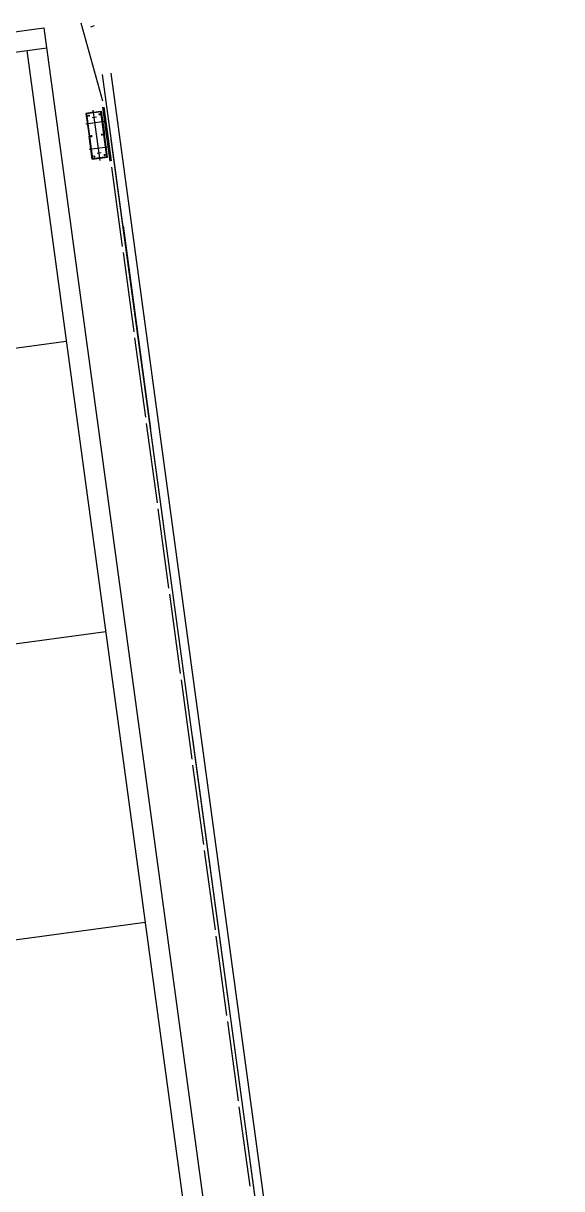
# Model space of a CAD drawing. Header units: metres. Extents: x 267365 to 277461, y 2088854 to 2108025.
# Drawn here: x 272984.9 to 273019.3, y 2094722.9 to 2094797.3 of the extents above; entities that cross this region are included whole.
import ezdxf

# ---------------------------------------------------------------- set-up
doc = ezdxf.new("R2010")
doc.units = ezdxf.units.M
doc.linetypes.add('DASHEDX2', pattern=[38.1, 25.4, -12.7])

msp = doc.modelspace()

# ---------------------------------------------------------------- linework, layer by layer
at = {"color": 30}
for p, q in [((272989.953, 2094792.353), (272988.581, 2094797.327)), ((272989.953, 2094792.353), (272988.581, 2094797.327)), ((272989.953, 2094792.353), (272988.581, 2094797.327)), ((272989.199, 2094797.093), (272989.44, 2094797.183)), ((272989.199, 2094797.093), (272989.44, 2094797.183)), ((272989.199, 2094797.093), (272989.44, 2094797.183)), ((272994.314, 2094761.927), (272989.944, 2094794.068)), ((272994.314, 2094761.927), (272989.944, 2094794.068)), ((272994.314, 2094761.927), (272989.944, 2094794.068)), ((273019.287, 2094582.322), (272990.49, 2094794.142)), ((273019.287, 2094582.322), (272990.49, 2094794.142)), ((273019.287, 2094582.322), (272990.49, 2094794.142)), ((272989.371, 2094791.644), (272988.879, 2094791.577)), ((272989.371, 2094791.644), (272988.879, 2094791.577)), ((272989.371, 2094791.644), (272988.879, 2094791.577)), ((272988.879, 2094791.577), (272989.079, 2094790.113)), ((272988.879, 2094791.577), (272989.079, 2094790.113)), ((272988.879, 2094791.577), (272989.079, 2094790.113)), ((272989.839, 2094791.666), (272988.915, 2094791.54)), ((272989.839, 2094791.666), (272988.915, 2094791.54)), ((272989.839, 2094791.666), (272988.915, 2094791.54)), ((272988.915, 2094791.54), (272989.304, 2094788.679)), ((272988.915, 2094791.54), (272989.304, 2094788.679)), ((272988.915, 2094791.54), (272989.304, 2094788.679)), ((272989.555, 2094791.627), (272989.199, 2094791.579)), ((272989.555, 2094791.627), (272989.199, 2094791.579)), ((272989.555, 2094791.627), (272989.199, 2094791.579)), ((272989.371, 2094791.644), (272989.863, 2094791.711)), ((272989.371, 2094791.644), (272989.863, 2094791.711)), ((272989.371, 2094791.644), (272989.863, 2094791.711)), ((272990.228, 2094788.805), (272989.839, 2094791.666)), ((272990.228, 2094788.805), (272989.839, 2094791.666)), ((272990.228, 2094788.805), (272989.839, 2094791.666)), ((272989.863, 2094791.711), (272990.063, 2094790.247)), ((272989.863, 2094791.711), (272990.063, 2094790.247)), ((272989.863, 2094791.711), (272990.063, 2094790.247)), ((272990.422, 2094788.52), (272989.954, 2094791.964)), ((272990.422, 2094788.52), (272989.954, 2094791.964)), ((272990.422, 2094788.52), (272989.954, 2094791.964)), ((272990.516, 2094788.535), (272990.048, 2094791.974)), ((272990.516, 2094788.535), (272990.048, 2094791.974)), ((272990.516, 2094788.535), (272990.048, 2094791.974)), ((272989.548, 2094791.333), (272989.282, 2094791.296)), ((272989.548, 2094791.333), (272989.282, 2094791.296)), ((272989.548, 2094791.333), (272989.282, 2094791.296)), ((272989.278, 2094788.649), (272989.079, 2094790.113)), ((272989.278, 2094788.649), (272989.079, 2094790.113)), ((272989.278, 2094788.649), (272989.079, 2094790.113)), ((272990.262, 2094788.783), (272990.063, 2094790.247)), ((272990.262, 2094788.783), (272990.063, 2094790.247)), ((272990.262, 2094788.783), (272990.063, 2094790.247)), ((272994.309, 2094761.926), (272990.504, 2094789.916)), ((272994.309, 2094761.926), (272990.504, 2094789.916)), ((272994.309, 2094761.926), (272990.504, 2094789.916)), ((272989.278, 2094788.649), (272990.262, 2094788.783)), ((272989.278, 2094788.649), (272990.262, 2094788.783)), ((272989.278, 2094788.649), (272990.262, 2094788.783)), ((272990.228, 2094788.805), (272989.304, 2094788.679)), ((272990.228, 2094788.805), (272989.304, 2094788.679)), ((272990.228, 2094788.805), (272989.304, 2094788.679)), ((272989.859, 2094789.059), (272989.592, 2094789.023)), ((272989.859, 2094789.059), (272989.592, 2094789.023)), ((272989.859, 2094789.059), (272989.592, 2094789.023)), ((272991.221, 2094783.079), (272990.532, 2094788.146)), ((272991.221, 2094783.079), (272990.532, 2094788.146)), ((272991.221, 2094783.079), (272990.532, 2094788.146)), ((272991.253, 2094784.404), (272993.016, 2094771.439)), ((272991.253, 2094784.404), (272993.016, 2094771.439)), ((272991.253, 2094784.404), (272993.016, 2094771.439)), ((272991.963, 2094777.623), (272991.274, 2094782.69)), ((272991.963, 2094777.623), (272991.274, 2094782.69)), ((272991.963, 2094777.623), (272991.274, 2094782.69)), ((272992.704, 2094772.167), (272992.015, 2094777.234)), ((272992.704, 2094772.167), (272992.015, 2094777.234)), ((272992.704, 2094772.167), (272992.015, 2094777.234)), ((272941.066, 2094770.71), (272987.624, 2094777.039)), ((272941.066, 2094770.71), (272987.624, 2094777.039)), ((272941.066, 2094770.71), (272987.624, 2094777.039)), ((272993.446, 2094766.711), (272992.757, 2094771.778)), ((272993.446, 2094766.711), (272992.757, 2094771.778)), ((272993.446, 2094766.711), (272992.757, 2094771.778)), ((272994.188, 2094761.255), (272993.499, 2094766.322)), ((272994.188, 2094761.255), (272993.499, 2094766.322)), ((272994.188, 2094761.255), (272993.499, 2094766.322)), ((273011.461, 2094635.765), (272994.309, 2094761.926)), ((273011.461, 2094635.765), (272994.309, 2094761.926)), ((273011.461, 2094635.765), (272994.309, 2094761.926)), ((272994.93, 2094755.799), (272994.241, 2094760.866)), ((272994.93, 2094755.799), (272994.241, 2094760.866)), ((272994.93, 2094755.799), (272994.241, 2094760.866)), ((272943.588, 2094752.159), (272990.146, 2094758.489)), ((272943.588, 2094752.159), (272990.146, 2094758.489)), ((272943.588, 2094752.159), (272990.146, 2094758.489)), ((272995.671, 2094750.343), (272994.982, 2094755.41)), ((272995.671, 2094750.343), (272994.982, 2094755.41)), ((272995.671, 2094750.343), (272994.982, 2094755.41)), ((273012.835, 2094625.657), (272995.684, 2094751.814)), ((273012.835, 2094625.657), (272995.684, 2094751.814)), ((273012.835, 2094625.657), (272995.684, 2094751.814)), ((272996.413, 2094744.887), (272995.724, 2094749.954)), ((272996.413, 2094744.887), (272995.724, 2094749.954)), ((272996.413, 2094744.887), (272995.724, 2094749.954)), ((272997.155, 2094739.431), (272996.466, 2094744.498)), ((272997.155, 2094739.431), (272996.466, 2094744.498)), ((272997.155, 2094739.431), (272996.466, 2094744.498)), ((272946.11, 2094733.609), (272992.668, 2094739.938)), ((272946.11, 2094733.609), (272992.668, 2094739.938)), ((272946.11, 2094733.609), (272992.668, 2094739.938)), ((272997.896, 2094733.975), (272997.208, 2094739.042)), ((272997.896, 2094733.975), (272997.208, 2094739.042)), ((272997.896, 2094733.975), (272997.208, 2094739.042)), ((272998.632, 2094728.518), (272997.943, 2094733.585)), ((272998.632, 2094728.518), (272997.943, 2094733.585)), ((272998.632, 2094728.518), (272997.943, 2094733.585)), ((272999.373, 2094723.062), (272998.685, 2094728.129)), ((272999.373, 2094723.062), (272998.685, 2094728.129)), ((272999.373, 2094723.062), (272998.685, 2094728.129))]:
    msp.add_line(p, q, dxfattribs=at)
at = {"color": 30, "ltscale": 100}
for p, q in [((272976.248, 2094795.683), (272986.202, 2094797.036)), ((272976.248, 2094795.683), (272986.202, 2094797.036)), ((272976.248, 2094795.683), (272986.202, 2094797.036)), ((272986.202, 2094797.036), (272996.636, 2094720.288)), ((272986.202, 2094797.036), (272996.636, 2094720.288)), ((272986.202, 2094797.036), (272996.636, 2094720.288)), ((272937.271, 2094789.087), (272986.375, 2094795.763)), ((272937.271, 2094789.087), (272986.375, 2094795.763)), ((272937.271, 2094789.087), (272986.375, 2094795.763)), ((272985.102, 2094795.59), (272995.19, 2094721.388)), ((272985.102, 2094795.59), (272995.19, 2094721.388)), ((272985.102, 2094795.59), (272995.19, 2094721.388))]:
    msp.add_line(p, q, dxfattribs=at)
at = {"color": 30, "linetype": 'DASHEDX2'}
for p, q in [((272989.007, 2094791.423), (272989.123, 2094791.438)), ((272989.007, 2094791.423), (272989.123, 2094791.438)), ((272989.007, 2094791.423), (272989.123, 2094791.438)), ((272989.058, 2094791.49), (272989.073, 2094791.375)), ((272989.058, 2094791.49), (272989.073, 2094791.375)), ((272989.058, 2094791.49), (272989.073, 2094791.375)), ((272989.792, 2094788.556), (272989.352, 2094791.79)), ((272989.792, 2094788.556), (272989.352, 2094791.79)), ((272989.792, 2094788.556), (272989.352, 2094791.79)), ((272989.796, 2094791.526), (272989.68, 2094791.511)), ((272989.796, 2094791.526), (272989.68, 2094791.511)), ((272989.796, 2094791.526), (272989.68, 2094791.511)), ((272989.73, 2094791.578), (272989.745, 2094791.463)), ((272989.73, 2094791.578), (272989.745, 2094791.463)), ((272989.73, 2094791.578), (272989.745, 2094791.463)), ((272988.865, 2094790.918), (272990.07, 2094791.082)), ((272988.865, 2094790.918), (272990.07, 2094791.082)), ((272988.865, 2094790.918), (272990.07, 2094791.082)), ((272989.178, 2094790.119), (272989.294, 2094790.135)), ((272989.178, 2094790.119), (272989.294, 2094790.135)), ((272989.178, 2094790.119), (272989.294, 2094790.135)), ((272989.244, 2094790.067), (272989.228, 2094790.183)), ((272989.244, 2094790.067), (272989.228, 2094790.183)), ((272989.244, 2094790.067), (272989.228, 2094790.183)), ((272989.966, 2094790.226), (272989.85, 2094790.21)), ((272989.966, 2094790.226), (272989.85, 2094790.21)), ((272989.966, 2094790.226), (272989.85, 2094790.21)), ((272989.916, 2094790.159), (272989.9, 2094790.274)), ((272989.916, 2094790.159), (272989.9, 2094790.274)), ((272989.916, 2094790.159), (272989.9, 2094790.274)), ((272989.088, 2094789.281), (272990.275, 2094789.442)), ((272989.088, 2094789.281), (272990.275, 2094789.442)), ((272989.088, 2094789.281), (272990.275, 2094789.442)), ((272989.355, 2094788.816), (272989.471, 2094788.832)), ((272989.355, 2094788.816), (272989.471, 2094788.832)), ((272989.355, 2094788.816), (272989.471, 2094788.832)), ((272989.421, 2094788.765), (272989.405, 2094788.88)), ((272989.421, 2094788.765), (272989.405, 2094788.88)), ((272989.421, 2094788.765), (272989.405, 2094788.88)), ((272990.143, 2094788.923), (272990.027, 2094788.908)), ((272990.143, 2094788.923), (272990.027, 2094788.908)), ((272990.143, 2094788.923), (272990.027, 2094788.908)), ((272990.093, 2094788.856), (272990.077, 2094788.972)), ((272990.093, 2094788.856), (272990.077, 2094788.972)), ((272990.093, 2094788.856), (272990.077, 2094788.972))]:
    msp.add_line(p, q, dxfattribs=at)
at = {"color": 30, "linetype": 'ByBlock'}
msp.add_line((272990.262, 2094788.783), (272989.863, 2094791.711), dxfattribs=at)
msp.add_line((272990.262, 2094788.783), (272989.863, 2094791.711), dxfattribs=at)
msp.add_line((272990.262, 2094788.783), (272989.863, 2094791.711), dxfattribs=at)

doc.saveas('drawing.dxf')
